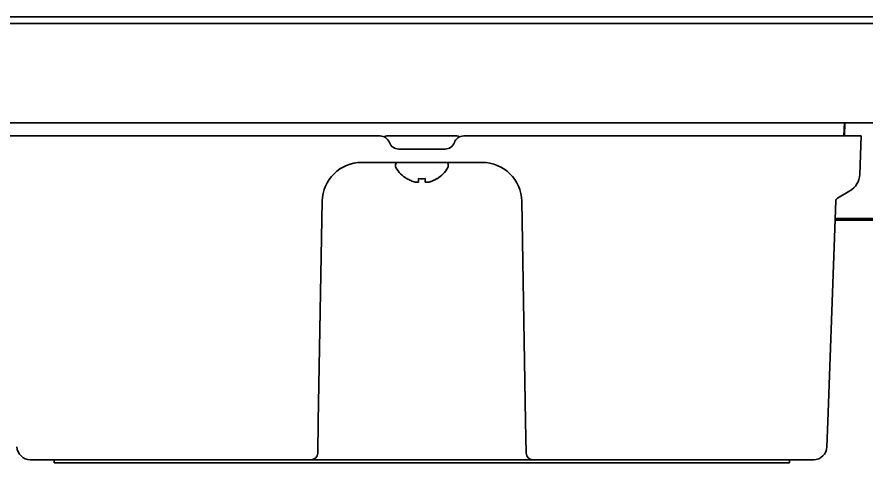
# Model space of a CAD drawing. Extents: x 5819 to 10669, y -850 to 3886.
# Drawn here: x 8851.8 to 8980.3, y 2682 to 2749.5 of the extents above; entities that cross this region are included whole.
import ezdxf

# ---------------------------------------------------------------- set-up
doc = ezdxf.new("R2010")
doc.units = 0
doc.header["$LTSCALE"] = 5
doc.layers.add('1', color=7, linetype='CONTINUOUS', true_color=0xffffff)

msp = doc.modelspace()

# ---------------------------------------------------------------- linework, layer by layer
at = {"layer": '1', "color": 7, "linetype": 'Continuous', "lineweight": 35}
for p, q in [((9231.07, 2749.53), (8668.87, 2749.53)), ((9061.16, 2748.53), (8668.87, 2748.53)), ((9198.07, 2733.53), (8670.92, 2733.53)), ((8977.07, 2733.53), (8976.97, 2731.53)), ((8977.1, 2733.53), (8977.07, 2731.53)), ((8848.57, 2731.53), (8906.74, 2731.53)), ((8907.77, 2731.53), (8918.37, 2731.53)), ((8919.4, 2731.53), (8977.57, 2731.53)), ((8977.57, 2731.53), (8979.57, 2731.53)), ((8979.37, 2725.69), (8979.57, 2731.53)), ((8909.57, 2729.53), (8916.57, 2729.53)), ((8903.97, 2727.53), (8922.18, 2727.53)), ((8909.07, 2727.13), (8909.07, 2726.93)), ((8917.07, 2726.93), (8917.07, 2727.13)), ((8910.77, 2725.05), (8910.77, 2725.08)), ((8915.37, 2725.08), (8915.37, 2725.05)), ((8975.98, 2722.11), (8977.87, 2723.2)), ((8897.37, 2688.33), (8897.97, 2721.63)), ((8928.18, 2721.63), (8928.77, 2688.33)), ((8974.53, 2688.32), (8975.73, 2721.69)), ((9045.52, 2718.78), (8975.58, 2718.78)), ((9045.51, 2719.04), (8975.59, 2719.04)), ((8897.29, 2683.51), (8897.37, 2688.33)), ((8928.77, 2688.33), (8928.86, 2683.51)), ((8974.39, 2684.46), (8974.53, 2688.32)), ((8896.29, 2682.53), (8853.75, 2682.53)), ((8857.39, 2682.03), (8857.39, 2682.53)), ((8903.29, 2682.53), (8896.29, 2682.53)), ((8922.86, 2682.53), (8903.29, 2682.53)), ((8929.86, 2682.53), (8922.86, 2682.53)), ((8972.4, 2682.53), (8929.86, 2682.53)), ((8968.76, 2682.03), (8968.76, 2682.53))]:
    msp.add_line(p, q, dxfattribs=at)
for centre, radius, start, end in [((8906.74, 2730.03), 1.5, 19.4712, 90), ((8907.77, 2730.83), 0.7, 90, 125.9212), ((8919.4, 2730.03), 1.5, 90, 160.5288), ((8918.37, 2730.83), 0.7, 54.0788, 90), ((8909.57, 2731.03), 1.5, 199.4712, 270), ((8916.57, 2731.03), 1.5, 270, 340.5288), ((8903.97, 2721.53), 6, 90, 179), ((8909.47, 2727.13), 0.4, 90, 180), ((8916.67, 2727.13), 0.4, 0, 90), ((8922.18, 2721.53), 6, 1, 90), ((8909.47, 2726.93), 0.4, 180, 210.3012), ((8913.27, 2729.15), 4.8, 210.3012, 238.6273), ((8912.87, 2729.15), 4.8, 301.3727, 329.6988), ((8916.67, 2726.93), 0.4, 329.6988, 0), ((8976.37, 2725.8), 3, 300, 358), ((8976.23, 2721.67), 0.5, 120, 178), ((8853.75, 2684.53), 2, 182, 270), ((8896.29, 2683.53), 1, 270, 359), ((8929.86, 2683.53), 1, 181, 270), ((8972.4, 2684.53), 2, 270, 358)]:
    msp.add_arc(centre, radius, start, end, dxfattribs=at)
for points, knots in [([(8910.77, 2725.08), (8910.98, 2724.96), (8911.19, 2724.85), (8911.51, 2724.71), (8911.62, 2724.67), (8911.84, 2724.59), (8911.96, 2724.56), (8912.07, 2724.53)], [0, 0, 0, 0, 0.5, 0.5, 0.75, 0.75, 1, 1, 1, 1]), ([(8913.57, 2725.08), (8913.57, 2724.96), (8913.57, 2724.85), (8913.57, 2724.71), (8913.57, 2724.67), (8913.57, 2724.59), (8913.57, 2724.56), (8913.57, 2724.53)], [0, 0, 0, 0, 0.5, 0.5, 0.75, 0.75, 1, 1, 1, 1]), ([(8968.76, 2682.03), (8968.76, 2682.03), (8967.27, 2682.03), (8963.74, 2682.03), (8960.14, 2682.03), (8955.88, 2682.03), (8951.15, 2682.03), (8946.97, 2682.03), (8943.53, 2682.03), (8940.9, 2682.03), (8938.18, 2682.03), (8934.28, 2682.03), (8929.02, 2682.03), (8922.3, 2682.03), (8912.55, 2682.03), (8900.06, 2682.03), (8885.76, 2682.03), (8873.47, 2682.03), (8864.36, 2682.03), (8859.37, 2682.03), (8857.64, 2682.03), (8857.39, 2682.03), (8857.39, 2682.03)], [0, 0, 0, 0, 0.053171, 0.084544, 0.119532, 0.157638, 0.197989, 0.239589, 0.260555, 0.281484, 0.302943, 0.325564, 0.374192, 0.426999, 0.483284, 0.601777, 0.718297, 0.820521, 0.900396, 0.957646, 0.980059, 1, 1, 1, 1])]:
    msp.add_open_spline(points, degree=3, knots=knots, dxfattribs=at)
for points in [[(8912.07, 2724.53), (8912.1, 2724.53), (8912.14, 2724.52), (8912.22, 2724.52), (8912.29, 2724.51), (8912.36, 2724.51), (8912.43, 2724.52), (8912.5, 2724.52), (8912.55, 2724.53), (8912.57, 2724.53)], [(8912.57, 2724.53), (8912.57, 2724.54), (8912.57, 2724.57), (8912.57, 2724.62), (8912.57, 2724.68), (8912.57, 2724.74), (8912.57, 2724.81), (8912.57, 2724.88), (8912.57, 2724.97), (8912.57, 2725.04), (8912.57, 2725.08)], [(8912.57, 2725.08), (8912.74, 2725.06), (8913.07, 2725.04), (8913.41, 2725.06), (8913.57, 2725.08)], [(8913.57, 2724.53), (8913.6, 2724.53), (8913.65, 2724.52), (8913.72, 2724.52), (8913.8, 2724.51), (8913.87, 2724.51), (8913.93, 2724.52), (8914, 2724.52), (8914.05, 2724.53), (8914.07, 2724.53)], [(8914.07, 2724.53), (8914.13, 2724.54), (8914.24, 2724.57), (8914.4, 2724.62), (8914.56, 2724.68), (8914.71, 2724.74), (8914.86, 2724.81), (8915.02, 2724.88), (8915.19, 2724.97), (8915.31, 2725.04), (8915.37, 2725.08)]]:
    msp.add_open_spline(points, degree=3, dxfattribs=at)

doc.saveas('drawing.dxf')
